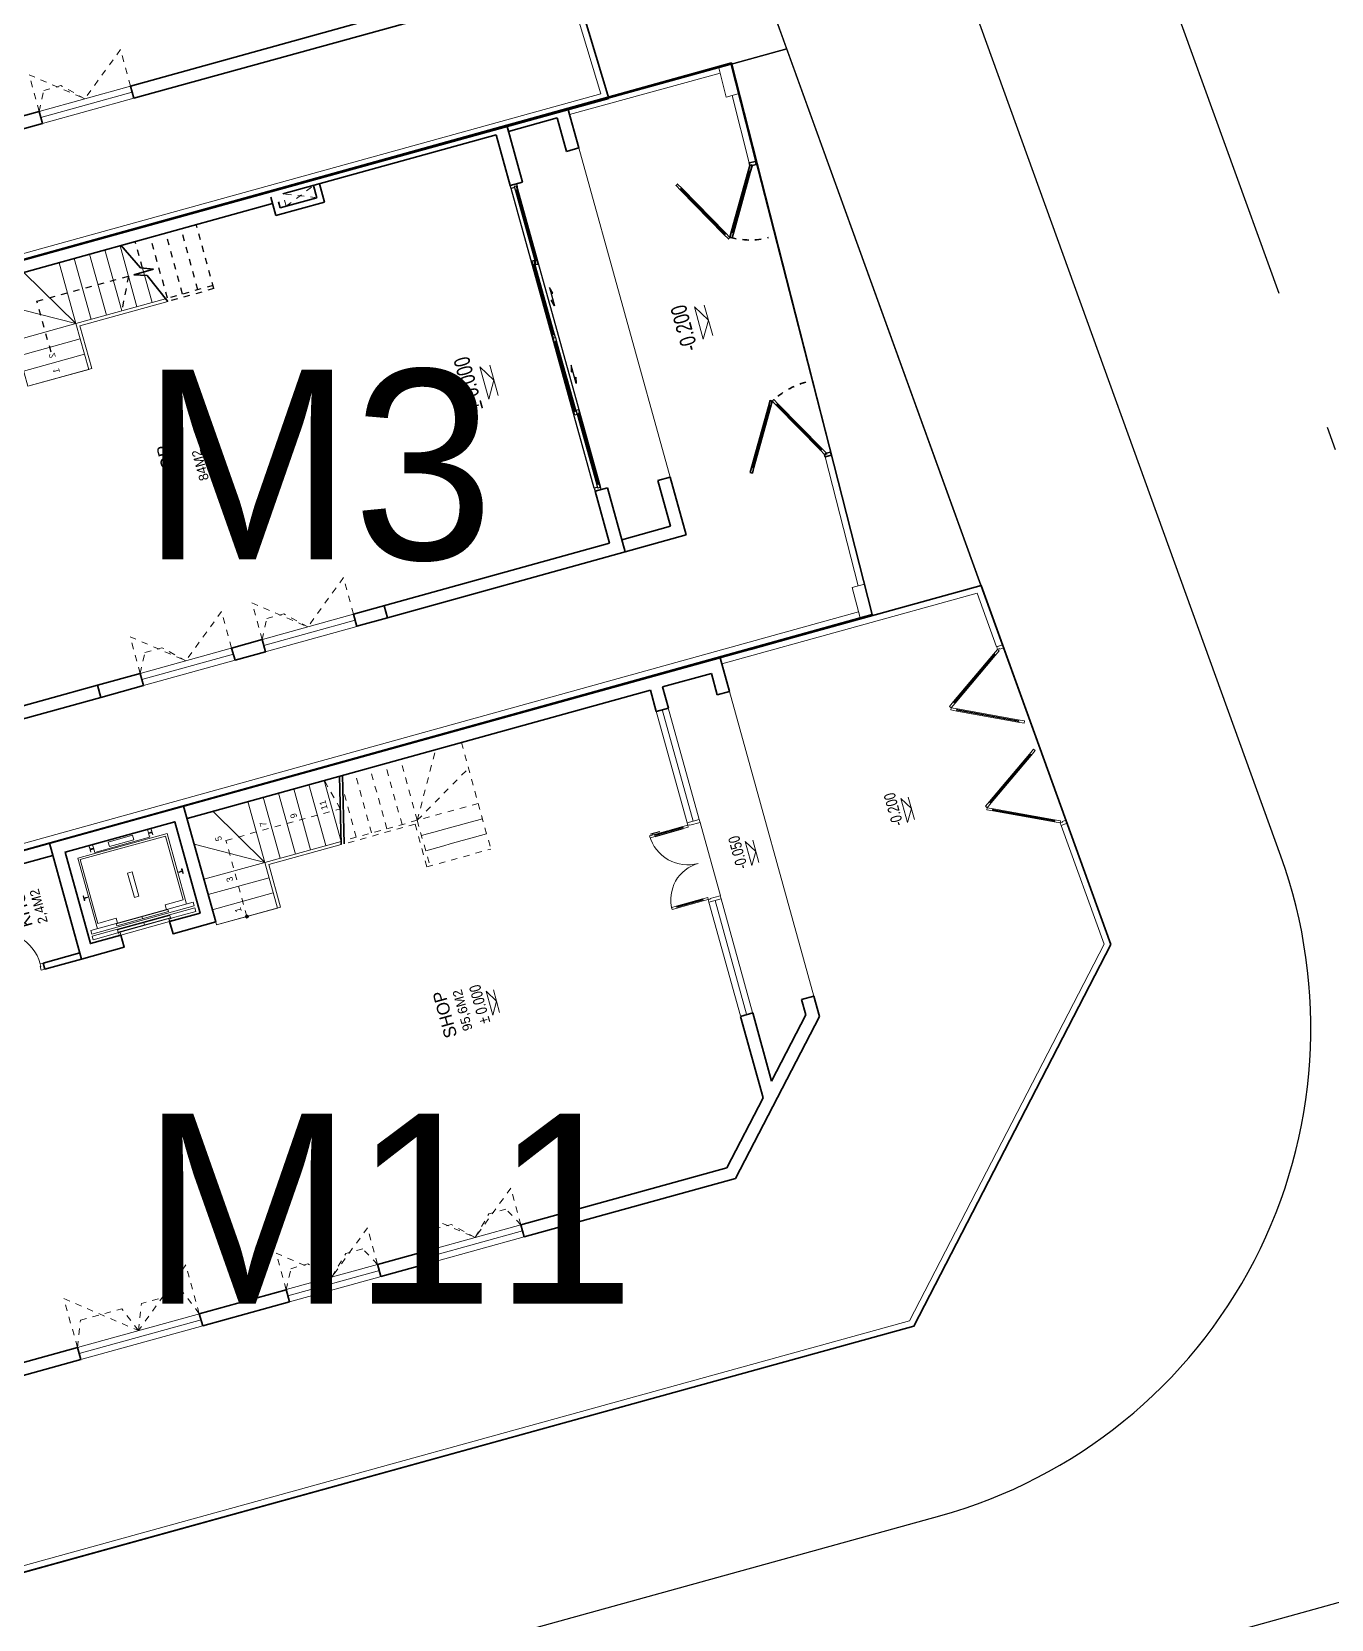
# Model space of a CAD drawing. Header units: metres. Extents: x 551291 to 569219, y 2064429 to 2066248.
# Drawn here: x 552762.54 to 552783.08, y 2065791.17 to 2065816.27 of the extents above; entities that cross this region are included whole.
import ezdxf

# ---------------------------------------------------------------- set-up
doc = ezdxf.new("R2010")
doc.units = ezdxf.units.M
for name, pattern in [('$AUDIT_BAD_LTYPE2', [0]), ('ACAD_ISO10W100', [18.5, 12, -3, 0.5, -3]), ('CENTER', [2, 1.25, -0.25, 0.25, -0.25]), ('DASHDOT2', [0.5, 0.25, -0.125, 0, -0.125]), ('HIDDEN', [0.375, 0.25, -0.125]), ('HIDDEN2', [0.1875, 0.125, -0.0625]), ('xref-thap C (mb tang 32-2)$0$HIDDEN', [0.375, 0.25, -0.125])]:
    doc.linetypes.add(name, pattern=pattern)
doc.layers.get('0').update_dxf_attribs({"linetype": 'CONTINUOUS'})
doc.layers.get('DEFPOINTS').update_dxf_attribs({"linetype": 'CONTINUOUS'})
for name, color, linetype in [('-AREA', 2, 'CONTINUOUS'), ('1-NETMANH', 8, 'CONTINUOUS'), ('APOLIC', 7, 'CONTINUOUS'), ('ChiaLo', 128, 'CENTER'), ('datOlienke', 42, 'CONTINUOUS'), ('ghi_chu', 7, 'CONTINUOUS'), ('LogDg', 7, 'CONTINUOUS'), ('LoLK', 6, 'CONTINUOUS'), ('TEXT25', 2, 'CONTINUOUS'), ('TimDg', 222, 'CONTINUOUS'), ('ViaHeS', 32, 'CONTINUOUS')]:
    doc.layers.add(name, color=color, linetype=linetype)
for name, color, linetype, lineweight in [('-CONCRETE', 1, 'CONTINUOUS', 35), ('-DOOR', 137, 'CONTINUOUS', 9), ('-FURNITURE', 46, 'CONTINUOUS', 9), ('-HATCH', 8, 'CONTINUOUS', 5), ('-HIDE', 3, 'HIDDEN', 13), ('-KH', 143, 'CONTINUOUS', 13), ('-LINE1', 7, 'CONTINUOUS', 18), ('-LINE2', 252, 'CONTINUOUS', 9), ('-TEXT', 7, 'CONTINUOUS', 15), ('-WALL', 4, 'CONTINUOUS', 35), ('EC-Thiet bi', 8, 'CONTINUOUS', 25)]:
    doc.layers.add(name, color=color, linetype=linetype, lineweight=lineweight)
doc.styles.add('1', font='arial.ttf')
doc.styles.add('avantH', font='', dxfattribs={"height": 10})
doc.styles.add('SVN_AVO_thuong', font='')
doc.styles.add('T1', font='', dxfattribs={"height": 200})
doc.styles.add('vnavanth', font='', dxfattribs={"width": 0.8})
doc.styles.get('avantH').set_extended_font_data('.VnAvantH')
doc.styles.get('SVN_AVO_thuong').set_extended_font_data('SVN-Avo')
doc.styles.get('T1').set_extended_font_data('VNgeometric Light')
doc.styles.get('vnavanth').set_extended_font_data('.VnAvantH')

# ---------------------------------------------------------------- blocks, each defined once
blk = doc.blocks.new('X-5M-DH-2-CORE$0$A$C75E80C28')
at = {"layer": '-LINE2', "linetype": 'Continuous', "ltscale": 2}
for p, q in [((-731, -149), (731, -149)), ((-731, -1305), (-731, -149)), ((-700, -179), (700, -179)), ((-700, -1225), (-700, -179)), ((-557, -112), (-560, -112)), ((-510, -22), (-510, -51)), ((-507, -22), (-510, -22)), ((-510, -109), (-510, -79)), ((-507, -22), (-507, -51)), ((-507, -109), (-507, -79)), ((-456, -57), (-501, -57)), ((-456, -60), (-501, -60)), ((-456, -70), (-501, -70)), ((-456, -73), (-501, -73)), ((-453, -63), (-453, -67)), ((-450, -63), (-450, -67)), ((450, -63), (450, -67)), ((453, -63), (453, -67)), ((456, -57), (501, -57)), ((456, -60), (501, -60)), ((456, -70), (501, -70)), ((456, -73), (501, -73)), ((457, -112), (460, -112)), ((507, -22), (510, -22)), ((507, -22), (507, -51)), ((507, -109), (507, -79)), ((510, -22), (510, -51)), ((510, -109), (510, -79)), ((700, -1225), (700, -179)), ((731, -1305), (731, -149)), ((-700, -1225), (-400, -1225)), ((-400, -1305), (-400, -1225)), ((700, -1225), (400, -1225)), ((400, -1305), (400, -1225)), ((840, -1305), (-840, -1305)), ((-840, -1365), (-840, -1305)), ((840, -1365), (-840, -1365)), ((840, -1395), (-840, -1395)), ((-840, -1395), (-840, -1455)), ((-840, -1455), (-435, -1455)), ((-435, -1450), (-435, -1460)), ((-435, -1450), (-400, -1450)), ((-435, -1460), (-425, -1460)), ((-435, -1490), (-435, -1500)), ((-435, -1490), (-425, -1490)), ((-435, -1500), (-400, -1500)), ((-433, -1452), (-433, -1458)), ((-433, -1452), (-402, -1452)), ((-433, -1458), (-425, -1458)), ((-433, -1492), (-433, -1498)), ((-433, -1492), (-425, -1492)), ((-433, -1498), (-402, -1498)), ((430, -1406), (-430, -1406)), ((-430, -1406), (-430, -1446)), ((430, -1446), (-430, -1446)), ((425, -1309), (-425, -1309)), ((-425, -1343), (-425, -1309)), ((425, -1343), (-425, -1343)), ((-425, -1458), (-425, -1460)), ((-425, -1490), (-425, -1492)), ((-402, -1452), (-402, -1498)), ((400, -1450), (-400, -1450)), ((-400, -1450), (-400, -1500)), ((0, -1309), (0, -1343)), ((0, -1406), (0, -1446)), ((400, -1450), (400, -1500)), ((435, -1450), (400, -1450)), ((435, -1500), (400, -1500)), ((402, -1452), (402, -1498)), ((433, -1452), (402, -1452)), ((433, -1498), (402, -1498)), ((425, -1343), (425, -1309)), ((433, -1458), (425, -1458)), ((425, -1458), (425, -1460)), ((435, -1460), (425, -1460)), ((425, -1490), (425, -1492)), ((435, -1490), (425, -1490)), ((433, -1492), (425, -1492)), ((430, -1406), (430, -1446)), ((433, -1452), (433, -1458)), ((433, -1492), (433, -1498)), ((435, -1450), (435, -1460)), ((840, -1455), (435, -1455)), ((435, -1490), (435, -1500)), ((840, -1365), (840, -1305)), ((840, -1395), (840, -1455))]:
    blk.add_line(p, q, dxfattribs=at)
for points in [[(-450, 0), (-450, -130), (450, -130), (450, 0)], [(-200, -29), (200, -29), (200, -101), (-200, -101)], [(-36, -584), (36, -584), (36, -984), (-36, -984)]]:
    blk.add_lwpolyline(points, close=True, dxfattribs=at)
for points in [[(-780, -789), (-751, -789, 0.414214), (-750, -788), (-750, -784), (-750, -780, 0.414214), (-751, -779), (-780, -779, -0.256978), (-784, -782), (-798, -782, -0.414214), (-801, -779), (-804, -749, 0.414214), (-807, -746), (-812, -746), (-812, -784), (-812, -821), (-807, -821, 0.414214), (-804, -818), (-801, -789, -0.414214), (-798, -786), (-784, -786, -0.256978), (-780, -789)], [(780, -789), (751, -789, -0.414214), (750, -788), (750, -784), (750, -780, -0.414214), (751, -779), (780, -779, 0.256978), (784, -782), (798, -782, 0.414214), (801, -779), (804, -749, -0.414214), (807, -746), (812, -746), (812, -784), (812, -821), (807, -821, -0.414214), (804, -818), (801, -789, 0.414214), (798, -786), (784, -786, 0.256978), (780, -789)]]:
    blk.add_lwpolyline(points, format="xyb", dxfattribs=at)
for centre, radius, start, end in [((-501, -51), 9.4, 180, 270), ((-501, -79), 9.4, 90, 180), ((-501, -51), 6.2, 180, 270), ((-501, -79), 6.2, 90, 180), ((-456, -63), 6.2, 0, 90), ((-456, -63), 3, 0, 90), ((-456, -67), 6.2, 270, 0), ((-456, -67), 3, 270, 0), ((456, -63), 6.2, 90, 180), ((456, -67), 6.2, 180, 270), ((456, -63), 3, 90, 180), ((456, -67), 3, 180, 270), ((501, -51), 6.2, 270, 0), ((501, -51), 9.4, 270, 0), ((501, -79), 9.4, 0, 90), ((501, -79), 6.2, 0, 90)]:
    blk.add_arc(centre, radius, start, end, dxfattribs=at)
blk = doc.blocks.new('A$C3F71457E')
at = {"layer": '-CONCRETE'}
blk.add_lwpolyline([(0, -100), (0, 400), (-1500, 400), (-1500, -1400), (0, -1400), (0, -900), (200, -900), (200, -1600), (-1700, -1600), (-1700, 600), (200, 600), (200, -100), (0, -100)], dxfattribs=at)
at = {"layer": '-LINE1'}
blk.add_line((0, -900), (0, -100), dxfattribs=at)
at = {"color": 2, "rotation": 90}
blk.add_blockref('X-5M-DH-2-CORE$0$A$C75E80C28', (-1500, -500), dxfattribs=at)
blk = doc.blocks.new('A$C18091ED7')
for p, q in [((0, -42), (0, 0)), ((146, -27), (179, -27)), ((146, -27), (146, -30)), ((146, -30), (166, -30)), ((153, -37), (146, -30)), ((152, 0), (152, -27)), ((152, 0), (179, 0)), ((153, -37), (166, -37)), ((153, -40), (153, -37)), ((153, -40), (178, -40)), ((153, -40), (178, -40)), ((153, -40), (153, -42)), ((185, -30), (166, -30)), ((178, -37), (166, -37)), ((185, -30), (178, -37)), ((178, -37), (178, -40)), ((178, -40), (178, -42)), ((179, 0), (179, -27)), ((179, -27), (185, -27)), ((185, -27), (185, -30)), ((-83, -267), (-83, -300)), ((-83, -278), (-83, -288)), ((-61, -290), (-83, -290)), ((-63, -265), (-81, -265)), ((-61, -267), (-61, -300)), ((61, -267), (61, -300)), ((61, -290), (83, -290)), ((63, -265), (81, -265)), ((83, -267), (83, -300)), ((83, -278), (83, -288)), ((165, -262), (165, -290)), ((168, -260), (228, -260)), ((168, -292), (207, -292)), ((231, -274), (231, -262))]:
    blk.add_line(p, q)
for points in [[(230, -219, -0.137407), (225, -235), (222, -241, -0.236081), (198, -255, -0.051961), (-198, -255, -0.236081), (-222, -241), (-225, -235, -0.137407), (-230, -219), (-230, -72, -0.198912), (-226, -63), (-209, -46, -0.198912), (-200, -42), (0, -42), (200, -42, -0.198912), (209, -46), (226, -63, -0.198912), (230, -72)], [(144, -619, -0.212405), (26, -734, -0.027685), (-1, -739, -0.022279), (-26, -734, -0.212405), (-144, -619, -0.142796), (-167, -428, -0.093005), (-128, -309, -0.256439), (-111, -300), (0, -300), (111, -300, -0.256439), (128, -309, -0.093005), (167, -428, -0.142796)]]:
    blk.add_lwpolyline(points, format="xyb", close=True)
at = {"linetype": 'xref-thap C (mb tang 32-2)$0$HIDDEN', "ltscale": 100}
blk.add_lwpolyline([(61, -669, -0.199031), (0, -699, -0.199031), (-61, -669, -0.218924), (-132, -478, -0.153791), (-112, -404, -0.236701), (0, -348, -0.236701), (112, -404, -0.153791), (132, -478, -0.218924)], format="xyb", close=True, dxfattribs=at)
blk.add_circle((166, -78), 13.9)
for centre, radius, start, end in [((-81, -267), 1.98, 90, 180), ((-63, -267), 1.98, 0, 90), ((63, -267), 1.98, 90, 180), ((81, -267), 1.98, 0, 90), ((168, -262), 2.47, 90, 180), ((168, -290), 2.47, 180, 270), ((207, -277), 15.5, 270, 306.4659), ((168, -225), 80.1, 306.4659, 320.3123), ((228, -274), 2.47, 320.3123, 0)]:
    blk.add_arc(centre, radius, start, end)
for points in [[(-156, -259), (-157, -267), (-164, -328), (-169, -385), (-184, -528), (-136, -679), (-50, -735), (-20, -741), (0, -744)], [(156, -259), (157, -267), (164, -328), (169, -385), (184, -528), (136, -679), (50, -735), (20, -741), (0, -744)]]:
    blk.add_open_spline(points, degree=3, knots=[130.613938, 130.613938, 130.613938, 130.613938, 152.852109, 311.129351, 417.703951, 561.383393, 697.692632, 710.812262, 710.812262, 710.812262, 710.812262])
blk = doc.blocks.new('*U1202')
at = {"linetype": '$AUDIT_BAD_LTYPE2'}
for p, q in [((70, 100), (70, 600)), ((90, 600), (90, 100))]:
    blk.add_line(p, q, dxfattribs=at)
for points in [[(50, 600), (90, 600), (90, 700), (50, 700), (50, 600)], [(50, 603), (50, 100)], [(50, 100), (90, 100), (90, 0), (50, 0), (50, 100)]]:
    blk.add_lwpolyline(points)
for points in [[(118, 495), (118, 664), (90, 664), (90, 636), (113, 636), (113, 495)], [(0, 0), (50, 0), (50, -40), (60, -40), (60, -100), (0, -100)], [(800, 0), (750, 0), (750, -40), (740, -40), (740, -100), (800, -100)]]:
    blk.add_lwpolyline(points, close=True)
at = {"linetype": '$AUDIT_BAD_LTYPE2', "ltscale": 0.3}
blk.add_arc((50, 0), 700, 0, 90, dxfattribs=at)
blk = doc.blocks.new('*U1100')
for points in [[(22, 564), (22, 734), (50, 734), (50, 706), (27, 706), (27, 564)], [(0, 0), (50, 0), (50, -40), (60, -40), (60, -123), (0, -123)], [(1599, 0), (1549, 0), (1549, -40), (1539, -40), (1539, -123), (1599, -123)]]:
    blk.add_lwpolyline(points, close=True)
for points in [[(50, 670), (90, 670), (90, 770), (50, 770), (50, 670)], [(50, 673), (50, 100)], [(1549, 629), (1509, 629), (1509, 729), (1549, 729), (1549, 629)], [(1549, 632), (1549, 100)], [(50, 100), (90, 100), (90, 0), (50, 0), (50, 100)], [(1549, 100), (1509, 100), (1509, 0), (1549, 0), (1549, 100)]]:
    blk.add_lwpolyline(points)
at = {"ltscale": 0.3}
for points in [[(820, 0, 0.414214), (50, 770, 0.414214)], [(820, 0, -0.414214), (1549, 729, -0.414214)]]:
    blk.add_lwpolyline(points, format="xyb", dxfattribs=at)
at = {"layer": 'APOLIC', "linetype": '$AUDIT_BAD_LTYPE2'}
for p, q in [((70, 100), (70, 670)), ((90, 670), (90, 100)), ((1509, 629), (1509, 100)), ((1529, 100), (1529, 629))]:
    blk.add_line(p, q, dxfattribs=at)
blk = doc.blocks.new('C2')
at = {"layer": '-LINE1', "lineweight": 18}
blk.add_line((191910, -38809), (191841, -38737), dxfattribs=at)
at = {"ltscale": 100}
for p, q in [((191847, -38612), (191705, -38029)), ((191739, -38021), (191881, -38604)), ((191812, -37952), (192387, -38121)), ((192397, -38087), (191821, -37918))]:
    blk.add_line(p, q, dxfattribs=at)
for points in [[(191716, -37924), (191812, -37952), (191815, -37940), (191805, -37937), (191808, -37927), (191818, -37930), (191821, -37918), (191725, -37890)], [(191716, -37924), (191739, -38021), (191727, -38024), (191725, -38014), (191715, -38016), (191717, -38026), (191705, -38029), (191682, -37932)], [(192394, -38099), (192403, -38102), (192400, -38111), (192391, -38109), (192387, -38121), (192483, -38149), (192493, -38115), (192397, -38087)], [(191859, -38609), (191861, -38619), (191871, -38616), (191869, -38607), (191881, -38604), (191904, -38701), (191870, -38709), (191847, -38612)], [(191902, -38728), (191895, -38735), (191870, -38709), (191841, -38737), (191910, -38809), (191947, -38775)]]:
    blk.add_lwpolyline(points, close=True, dxfattribs=at)
at = {"color": 8, "ltscale": 100}
for points in [[(191715, -38016), (191725, -38014), (191871, -38616), (191861, -38619)], [(191808, -37927), (191805, -37937), (192400, -38111), (192403, -38102)]]:
    blk.add_lwpolyline(points, close=True, dxfattribs=at)
blk = doc.blocks.new('*U1117')
at = {"linetype": '$AUDIT_BAD_LTYPE2'}
for p, q in [((70, 100), (70, 1000)), ((90, 1000), (90, 100))]:
    blk.add_line(p, q, dxfattribs=at)
for points in [[(50, 1000), (90, 1000), (90, 1100), (50, 1100), (50, 1000)], [(50, 1003), (50, 100)], [(50, 100), (90, 100), (90, 0), (50, 0), (50, 100)]]:
    blk.add_lwpolyline(points)
for points in [[(118, 895), (118, 1064), (90, 1064), (90, 1036), (113, 1036), (113, 895)], [(0, 0), (50, 0), (50, -40), (60, -40), (60, -200), (0, -200)], [(1200, 0), (1150, 0), (1150, -40), (1140, -40), (1140, -200), (1200, -200)]]:
    blk.add_lwpolyline(points, close=True)
at = {"linetype": '$AUDIT_BAD_LTYPE2', "ltscale": 0.3}
blk.add_arc((50, 0), 1100, 0, 90, dxfattribs=at)
blk = doc.blocks.new('*U1106')
at = {"ltscale": 10}
for p, q in [((0, 1600), (0, 0)), ((200, 1555), (200, 45)), ((400, 1555), (400, 0)), ((400, 0), (0, 0))]:
    blk.add_line(p, q, dxfattribs=at)
for points in [[(400, 1600), (400, 1555), (50, 1555), (50, 1540), (0, 1540), (0, 1600)], [(400, 0), (400, 45), (50, 45), (50, 60), (0, 60), (0, 0)]]:
    blk.add_lwpolyline(points, close=True, dxfattribs=at)
blk = doc.blocks.new('Sink_Cicle')
blk.add_lwpolyline([(17, -50), (-17, -50), (-18, -252), (17, -252)], close=True)
blk.add_circle((0, -300), 17.5)
at = {"layer": 'DEFPOINTS'}
blk.add_line((0, -100), (0, 0), dxfattribs=at)
blk.add_wipeout([(17, -50), (-17, -50), (-18, -252), (17, -252)])
at = {"layer": '-FURNITURE', "linetype": 'Continuous'}
blk.add_ellipse((0, -300), major_axis=(-325, 0), ratio=0.584615, dxfattribs=at)
blk.add_line((-18, -237), (17, -237))
blk = doc.blocks.new('MAU M10SH')
at = {"layer": '-HATCH'}
h = blk.add_hatch(color=252, dxfattribs=at)
h.dxf.hatch_style = 1
edge = h.paths.add_edge_path()
edge.add_arc((4850, 7600), 24.6, 0, 360)
at = {"layer": '-CONCRETE'}
for centre, radius in [((6471, 12078, 0), 13), ((6509, 12078, 0), 13), ((6551, 12078, 0), 13), ((6520, 11987, 0), 55), ((6520, 11867, 0), 55), ((6471, 3428, 0), 13), ((6520, 3337, 0), 55), ((6520, 3217, 0), 55), ((6509, 3428, 0), 13), ((6551, 3428, 0), 13)]:
    blk.add_circle(centre, radius, dxfattribs=at)
at = {"layer": '-DOOR'}
for p, q in [((-200, 10930), (-200, 8930)), ((-100, 10930), (-100, 8930)), ((0, 10930), (-1, 8930)), ((-200, 7775), (-200, 6275)), ((-100, 7775), (-100, 6275)), ((0, 7775), (0, 6275)), ((-200, 5425), (-200, 3925)), ((-100, 5425), (-100, 3925)), ((0, 5425), (0, 3925)), ((3967, 0), (5800, 0)), ((800, 0), (2667, 0)), ((2667, -50), (800, -50)), ((3967, -50), (5800, -50))]:
    blk.add_line(p, q, dxfattribs=at)
blk.add_lwpolyline([(2740, 0), (800, 0), (800, -100), (5800, -100), (5800, 0), (3893, 0)], dxfattribs=at)
at = {"layer": '-FURNITURE'}
blk.add_lwpolyline([(6000, 10300), (6600, 10300), (6600, 11250), (6000, 11250)], close=True, dxfattribs=at)
at = {"layer": '-HATCH'}
blk.add_line((5800, -100), (800, -100), dxfattribs=at)
blk.add_lwpolyline([(1850, 12350), (3050, 12350), (3050, 12150), (1850, 12150)], close=True, dxfattribs=at)
at = {"layer": '-KH'}
for p, q in [((2209, 13189), (2577, 13189)), ((3322, 3827), (2825, 3827)), ((3322, 3827), (2825, 3827)), ((2808, -2039), (3176, -2039))]:
    blk.add_line(p, q, dxfattribs=at)
for points in [[(2589, 13306), (2198, 13306), (2393, 13189)], [(2810, 3986), (3337, 3986), (3073, 3827)], [(2810, 3986), (3337, 3986), (3073, 3827)], [(3187, -1921), (2797, -1921), (2992, -2039)]]:
    blk.add_lwpolyline(points, close=True, dxfattribs=at)
at = {"layer": '-KH', "linetype": 'HIDDEN2', "ltscale": 5}
blk.add_lwpolyline([(6100, 5241), (6100, 7600), (4875, 7600)], dxfattribs=at)
at = {"layer": '-KH'}
blk.add_lwpolyline([(5600, 5350), (6100, 5241)], dxfattribs=at)
blk.add_circle((4850, 7600), 24.6, dxfattribs=at)
for points in [[(2393, 13189), (2393, 13306), (2589, 13306), (2393, 13189)], [(3073, 3827), (3073, 3986), (2810, 3986), (3073, 3827)], [(3073, 3827), (3073, 3986), (2810, 3986), (3073, 3827)], [(2992, -2039), (2992, -1921), (3187, -1921), (2992, -2039)]]:
    blk.add_solid(points, dxfattribs=at)
at = {"layer": '-LINE1'}
for p, q in [((4850, 7100), (4850, 8100)), ((4850, 8100), (4900, 8100)), ((5100, 8100), (5100, 7100)), ((5350, 8100), (5350, 7100)), ((5600, 8100), (5600, 5147)), ((5600, 7100), (6177, 8100)), ((5600, 7100), (6600, 7677)), ((5600, 7100), (4850, 7100)), ((5550, 7050), (4850, 7050)), ((5100, 7100), (6600, 7100)), ((5550, 5126), (5550, 7050)), ((5600, 5136), (5600, 7100)), ((5600, 6850), (6600, 6850)), ((5600, 6600), (6600, 6600)), ((5600, 6350), (6600, 6350)), ((5600, 6100), (6600, 6100)), ((5600, 5850), (6600, 5850)), ((5600, 5600), (6600, 5600)), ((5600, 5350), (6600, 5350)), ((2101, -3210), (2098, -3110)), ((4500, -3154), (4498, -3054))]:
    blk.add_line(p, q, dxfattribs=at)
for points in [[(6700, 12350), (6700, 14250), (-2100, 14250), (-2100, -3208), (2098, -3110)], [(4498, -3054), (6700, -3002), (6700, -1100)]]:
    blk.add_lwpolyline(points, dxfattribs=at)
blk.add_lwpolyline([(1550, 12350), (3350, 12350), (3350, 12650), (1550, 12650)], close=True, dxfattribs=at)
blk.add_arc((4850, 7075), 25, 90, 270, dxfattribs=at)
at = {"layer": '-LINE2'}
for p, q in [((5000, 10400), (5000, 11200)), ((700, -1100), (5900, -1100))]:
    blk.add_line(p, q, dxfattribs=at)
at = {"layer": '-LINE2', "linetype": 'HIDDEN2', "ltscale": 10}
for p, q in [((0, 10930), (800, 10930)), ((800, 10930), (0, 9930)), ((0, 10930), (400, 10770)), ((400, 10770), (400, 10090)), ((0, 9930), (400, 10090)), ((800, 8930), (0, 9930)), ((0, 9930), (400, 9770)), ((400, 9090), (400, 9770)), ((0, 8930), (400, 9090)), ((0, 8930), (800, 8930)), ((-1, 7775), (599, 7775)), ((-1, 7775), (299, 7615)), ((599, 7775), (0, 7025)), ((299, 7615), (300, 7336)), ((0, 7025), (300, 7336)), ((0, 7026), (300, 6715)), ((599, 6275), (0, 7025)), ((299, 6436), (300, 6715)), ((-1, 6276), (299, 6436)), ((-1, 6275), (599, 6275)), ((-1, 5425), (599, 5425)), ((-1, 5425), (299, 5265)), ((599, 5425), (0, 4675)), ((299, 5265), (300, 4986)), ((0, 4675), (300, 4986)), ((599, 3925), (0, 4675)), ((-1, 3925), (599, 3925))]:
    blk.add_line(p, q, dxfattribs=at)
at = {"layer": '-WALL'}
for p, q in [((-200, 12350), (1850, 12350)), ((-200, 10930), (-200, 12350)), ((1850, 12150), (1850, 12350)), ((1850, 12350), (1850, 12150)), ((1850, 12150), (1850, 12350)), ((3050, 12350), (5411, 12350)), ((3050, 12150), (3050, 12350)), ((3050, 12150), (3050, 12350)), ((5411, 12150), (5411, 12350)), ((6211, 12350), (6800, 12350)), ((6211, 12150), (6211, 12350)), ((6800, 12350), (6800, -1096)), ((0, 12150), (1850, 12150)), ((0, 10930), (0, 12150)), ((3050, 12150), (4900, 12150)), ((4900, 11200), (4900, 12150)), ((5000, 12150), (5411, 12150)), ((5000, 11200), (5000, 12150)), ((6211, 12150), (6600, 12150)), ((6380, 11250), (6380, 12150)), ((6450, 11320), (6450, 12150)), ((6600, 12150), (6600, 10300)), ((6450, 11320), (6600, 11320)), ((5000, 11200), (4900, 11200)), ((6380, 11250), (6600, 11250)), ((-200, 10930), (0, 10930)), ((4900, 10300), (4900, 10400)), ((5000, 10400), (4900, 10400)), ((5000, 10300), (5000, 10400)), ((-200, 7775), (-200, 8930)), ((-200, 8930), (0, 8930)), ((0, 7775), (0, 8930)), ((6600, 8100), (6600, 0)), ((-200, 7775), (0, 7775)), ((-200, 5425), (-200, 6275)), ((0, 6275), (-200, 6275)), ((0, 5425), (0, 6275)), ((0, 5425), (-200, 5425)), ((-200, -1096), (-200, 3925)), ((0, 3925), (-200, 3925)), ((0, 0), (0, 3925)), ((6380, 3050), (6380, 3600)), ((6380, 3600), (6600, 3600)), ((6450, 3150), (6450, 3500)), ((6380, 3050), (6600, 3050)), ((6450, 3150), (6600, 3150)), ((800, 0), (0, 0)), ((800, 0), (800, -100)), ((6600, 0), (5800, 0)), ((5800, 0), (5800, -100)), ((800, -100), (0, -100)), ((0, -896), (0, -100)), ((6600, -100), (5800, -100)), ((6600, -100), (6600, -896)), ((700, -900), (0, -900)), ((700, -900), (700, -1100)), ((6600, -900), (5900, -900)), ((5900, -900), (5900, -1100)), ((700, -1100), (-200, -1100)), ((6800, -1100), (5900, -1100))]:
    blk.add_line(p, q, dxfattribs=at)
blk.add_lwpolyline([(6800, -3100), (6800, 14350), (-2200, 14350), (-2200, -3310)], close=True, dxfattribs=at)
for points in [[(5550, 5126), (6600, 5346)], [(6450, 3500), (6600, 3500)]]:
    blk.add_lwpolyline(points, dxfattribs=at)
at = {"layer": '-DOOR'}
for name, p, rotation in [('*U1117', (3050, 12150), 180), ('C2', (-113741, 154640), 317.706486857325)]:
    blk.add_blockref(name, p, dxfattribs=dict(at, rotation=rotation))
at = {"layer": '-DOOR', "xscale": 0.5000000000000001, "yscale": 0.5000000000000001, "zscale": 0.5000000000000001, "rotation": 270}
blk.add_blockref('*U1106', (5411, 12350), dxfattribs=at)
at = {"layer": '-DOOR', "xscale": -1}
for name, p, rotation in [('*U1202', (5000, 10400), 269.9999999899506), ('C2', (112853, 159927), 44.96683109927837)]:
    blk.add_blockref(name, p, dxfattribs=dict(at, rotation=rotation))
at = {"layer": '-DOOR', "xscale": -0.8130081300813009, "yscale": 0.8130081300813009, "zscale": 0.8130081300813009}
blk.add_blockref('*U1100', (3967, 0), dxfattribs=at)
at = {"layer": '-FURNITURE', "rotation": 270}
blk.add_blockref('A$C18091ED7', (6374, 11724), dxfattribs=at)
at = {"layer": '-WALL', "rotation": 180}
blk.add_blockref('A$C3F71457E', (5100, 8700), dxfattribs=at)
at = {"layer": '-TEXT', "color": 2, "style": 'vnavanth'}
blk.add_text('S¢N SAU', height=200, dxfattribs=at).set_placement((1945, 13617))
at = {"layer": '-TEXT', "style": '1', "width": 0.75}
for s, height, p in [('-0.200', 180, (2184, 13377)), ('%%P 0.000', 250, (2588, 4109)), ('-0.200', 180, (2783, -1851))]:
    blk.add_text(s, height=height, dxfattribs=at).set_placement(p)
at = {"layer": 'DEFPOINTS', "style": 'T1', "width": 0.7}
for s, p in [('1', (4939, 7652)), ('3', (5439, 7652)), ('5', (6142, 7636)), ('7', (6142, 6886)), ('9', (6142, 6386)), ('11', (6142, 5886)), ('13', (6142, 5386))]:
    blk.add_text(s, height=120, rotation=360, dxfattribs=at).set_placement(p)
at = {"layer": 'TEXT25'}
for s, height, style, p in [('WC1', 200, 'SVN_AVO_thuong', (5378, 11206)), ('3M2', 150, 'T1', (5449, 10933)), ('SHOP', 200, 'SVN_AVO_thuong', (2693, 4852)), ('69,3M2', 150, 'T1', (2689, 4546))]:
    blk.add_text(s, height=height, rotation=360, dxfattribs=dict(at, style=style)).set_placement(p)
at = {"layer": '-FURNITURE', "xscale": -1, "rotation": 269.9963422654919}
blk.add_blockref('Sink_Cicle', (6600, 10775), dxfattribs=at)
blk = doc.blocks.new('A$Cf949713d')
at = {"layer": '-LINE1'}
for p, q in [((1754, 3250), (4, 3250)), ((1004, 2250), (427, 3250)), ((1004, 3250), (1004, 2250)), ((1254, 2250), (1254, 3250)), ((1254, 3250), (1254, 2250)), ((1504, 2250), (1504, 3250)), ((1504, 3250), (1504, 2250)), ((1754, 2250), (1754, 3250)), ((1754, 3250), (1754, 2200)), ((1004, 2250), (4, 2827)), ((1004, 780), (1004, 2250)), ((1004, 2250), (1754, 2250)), ((1054, 2200), (1054, 759)), ((1054, 2200), (1754, 2200))]:
    blk.add_line(p, q, dxfattribs=at)
at = {"layer": '-LINE1', "lineweight": 18}
for p, q in [((4, 3250), (4, 1250)), ((1004, 2250), (4, 2250)), ((1004, 2000), (4, 2000)), ((1004, 1750), (4, 1750)), ((1004, 1500), (4, 1500)), ((1004, 1250), (4, 1250)), ((1004, 1000), (439, 1000))]:
    blk.add_line(p, q, dxfattribs=at)
at = {"layer": '-WALL'}
for p, q in [((426, 1032), (0, 1235)), ((503, 839), (426, 1032)), ((505, 1160), (503, 839)), ((570, 962), (505, 1160)), ((1054, 759), (570, 962))]:
    blk.add_line(p, q, dxfattribs=at)
at = {"layer": '1-NETMANH', "linetype": 'DASHDOT2'}
for p, q in [((4, 1233), (4, 0)), ((439, 1000), (4, 1000)), ((1004, 0), (1004, 780)), ((1054, 0), (1054, 759)), ((1004, 750), (4, 750)), ((1004, 500), (4, 500)), ((1004, 250), (4, 250)), ((1054, 0), (4, 0))]:
    blk.add_line(p, q, dxfattribs=at)
blk.add_lwpolyline([(1331, 2750), (496, 2750), (502, 1250), (502, 1250), (1004, 1500), (1004, 1500)], dxfattribs=at)
at = {"layer": '-TEXT', "color": 2, "style": 'vnavanth'}
for s, p in [('2', (1351, 2698)), ('1', (1600, 2698))]:
    blk.add_text(s, height=100, dxfattribs=at).set_placement(p)
blk = doc.blocks.new('*U1197')
at = {"color": 8, "ltscale": 100}
for p, q in [((50, 100), (4969, 100)), ((50, 0), (4969, 0))]:
    blk.add_line(p, q, dxfattribs=at)
at = {"ltscale": 100}
for p, q in [((105, 45), (1245, 45)), ((1245, 10), (105, 10)), ((1315, 90), (2440, 90)), ((2440, 55), (1315, 55)), ((3704, 90), (2580, 90)), ((2580, 55), (3704, 55)), ((4914, 45), (3774, 45)), ((3774, 10), (4914, 10))]:
    blk.add_line(p, q, dxfattribs=at)
for points in [[(50, 100), (0, 100), (0, 0), (50, 0), (50, 10), (35, 10), (35, 45), (50, 45)], [(5019, 0), (4969, 0), (4969, 10), (4984, 10), (4984, 45), (4969, 45), (4969, 100), (5019, 100)]]:
    blk.add_lwpolyline(points, close=True)
for points in [[(105, 32), (95, 32), (95, 22), (105, 22), (105, 10), (35, 10), (35, 45), (105, 45)], [(1245, 90), (1315, 90), (1315, 77), (1305, 77), (1305, 67), (1315, 67), (1315, 55), (1245, 55)], [(1315, 10), (1245, 10), (1245, 22), (1255, 22), (1255, 32), (1245, 32), (1245, 45), (1315, 45)], [(2440, 67), (2450, 67), (2450, 77), (2440, 77), (2440, 90), (2510, 90), (2510, 55), (2440, 55)], [(2580, 67), (2570, 67), (2570, 77), (2580, 77), (2580, 90), (2510, 90), (2510, 55), (2580, 55)], [(3774, 90), (3704, 90), (3704, 77), (3714, 77), (3714, 67), (3704, 67), (3704, 55), (3774, 55)], [(3704, 10), (3774, 10), (3774, 22), (3764, 22), (3764, 32), (3774, 32), (3774, 45), (3704, 45)], [(4914, 32), (4924, 32), (4924, 22), (4914, 22), (4914, 10), (4984, 10), (4984, 45), (4914, 45)]]:
    blk.add_lwpolyline(points, close=True, dxfattribs=at)
at = {"color": 8, "ltscale": 100}
for points in [[(1255, 32), (1255, 22), (95, 22), (95, 32)], [(1305, 67), (1305, 77), (2450, 77), (2450, 67)], [(3714, 67), (3714, 77), (2570, 77), (2570, 67)], [(3764, 32), (3764, 22), (4924, 22), (4924, 32)]]:
    blk.add_lwpolyline(points, close=True, dxfattribs=at)
for points in [[(1822, -65), (1822, -90), (1722, -65), (2022, -65), (1922, -40), (1922, -65)], [(3197, -65), (3197, -90), (3297, -65), (2997, -65), (3097, -40), (3097, -65)]]:
    blk.add_lwpolyline(points)
blk = doc.blocks.new('MAU M3SH')
at = {"layer": '-DOOR'}
for p, q in [((-850, 8700), (-851, 7200)), ((-851, 6700), (-851, 5200))]:
    blk.add_line(p, q, dxfattribs=at)
for points in [[(-951, 9400), (-951, 9400), (-751, 9400), (-751, 9200)], [(-751, 8700), (-751, 5200), (-951, 5200), (-951, 8700)]]:
    blk.add_lwpolyline(points, dxfattribs=at)
at = {"layer": '-HIDE', "ltscale": 10}
for p, q in [((5749, 4500), (5950, 3999)), ((5750, 3999), (5950, 4500))]:
    blk.add_line(p, q, dxfattribs=at)
at = {"layer": '-KH'}
for p, q in [((1970, 2073), (2467, 2073)), ((1978, -1450), (2475, -1450))]:
    blk.add_line(p, q, dxfattribs=at)
for points in [[(2482, 2232), (1955, 2232), (2219, 2073)], [(2490, -1291), (1963, -1291), (2227, -1450)]]:
    blk.add_lwpolyline(points, close=True, dxfattribs=at)
for points in [[(2219, 2073), (2219, 2232), (1982, 2232), (2219, 2073)], [(2227, -1450), (2227, -1291), (2490, -1291), (2227, -1450)]]:
    blk.add_solid(points, dxfattribs=at)
at = {"layer": '-LINE1'}
for p, q in [((-2951, -2700), (-2950, 16800)), ((-2850, 16800), (-2851, -2502)), ((5850, 4500), (5749, 4500)), ((6050, 800), (5950, 800)), ((6050, -2873), (6050, 800)), ((0, -200), (5400, -200)), ((5949, -200), (5945, -2670)), ((-2947, -2500), (-2451, -2509)), ((-2451, -2509), (-2455, -2709)), ((-351, -2750), (-2951, -2700)), ((-2951, -2700), (-351, -2750)), ((-2950, -2700), (6050, -2873)), ((-2453, -2608), (-349, -2650)), ((-349, -2650), (-351, -2750)), ((4451, -2736), (4449, -2836)), ((5550, -2761), (4451, -2736)), ((5550, -2661), (6050, -2673)), ((5550, -2873), (5550, -2661)), ((4449, -2836), (6050, -2873)), ((4449, -2836), (6050, -2873))]:
    blk.add_line(p, q, dxfattribs=at)
blk.add_lwpolyline([(-2851, -2500), (-2851, -2500)], dxfattribs=at)
at = {"layer": '-LINE2', "linetype": 'HIDDEN2', "ltscale": 10}
for p, q in [((-751, 8700), (-151, 8700)), ((-151, 8700), (-751, 7950)), ((-751, 8700), (-451, 8540)), ((-451, 8540), (-451, 8261)), ((-751, 7950), (-451, 8261)), ((-151, 7200), (-751, 7950)), ((-751, 7200), (-151, 7200)), ((-751, 6700), (-151, 6700)), ((-151, 6700), (-751, 5950)), ((-751, 6700), (-451, 6540)), ((-451, 6540), (-451, 6261)), ((-751, 5950), (-451, 6261)), ((-151, 5200), (-751, 5950)), ((-751, 5200), (-151, 5200))]:
    blk.add_line(p, q, dxfattribs=at)
at = {"layer": '-WALL'}
for p, q in [((-950, 9400), (-950, 11300)), ((-751, 11300), (-751, 9400)), ((-750, 9400), (-951, 9400)), ((-951, 8700), (-951, 9400)), ((-751, 8700), (-751, 9400)), ((5849, 9200), (5850, 4700)), ((6050, 800), (6050, 9200)), ((-951, 8700), (-751, 8700)), ((-951, 5200), (-751, 5200)), ((-950, 4700), (-950, 5200)), ((-751, 5200), (-750, 1000)), ((-750, 4700), (-951, 4700)), ((-950, 800), (-950, 4700)), ((5650, 4699), (5649, 3900)), ((5650, 4699), (5950, 4699)), ((5750, 4599), (5749, 4000)), ((5750, 4599), (5850, 4599)), ((5950, 4500), (5950, 1000)), ((5649, 3900), (5949, 3900)), ((5749, 4000), (5949, 4000)), ((100, 800), (-950, 800)), ((-950, 800), (-950, -200)), ((-950, 800), (-750, 800)), ((-750, 1000), (100, 1000)), ((-750, 800), (-750, 0)), ((100, 800), (100, 1000)), ((5119, 800), (5119, 1000)), ((5950, 1000), (5119, 1000)), ((5119, 1000), (5119, 800)), ((5119, 800), (6050, 800)), ((5949, 0), (5949, 800)), ((5949, 800), (6050, 800)), ((6050, 800), (6050, -200)), ((-750, 0), (0, 0)), ((0, 0), (0, -200)), ((5400, 0), (5949, 0)), ((5400, 0), (5400, -200)), ((-950, -200), (0, -200)), ((5400, -200), (6050, -200))]:
    blk.add_line(p, q, dxfattribs=at)
at = {"layer": '-WALL', "color": 250}
for p, q in [((-751, 7200), (-951, 7200)), ((-751, 6700), (-951, 6700))]:
    blk.add_line(p, q, dxfattribs=at)
at = {"layer": '-WALL', "color": 2}
blk.add_line((6050, -2873), (6050, -2619), dxfattribs=at)
at = {"layer": '-WALL'}
for points in [[(-2950, 16800), (6050, 16800), (6050, -2887), (-2950, -2700)], [(-951, 7200), (-751, 7200), (-751, 6700), (-951, 6700)]]:
    blk.add_lwpolyline(points, close=True, dxfattribs=at)
at = {"ltscale": 100}
for p, q in [((-184, -1492), (656, -1997)), ((638, -2027), (-202, -1522)), ((4327, -1573), (3470, -2048)), ((3487, -2078), (4344, -1604)), ((636, -2127), (-221, -2602)), ((-204, -2633), (653, -2158)), ((4307, -2713), (3467, -2208)), ((3485, -2178), (4325, -2683))]:
    blk.add_line(p, q, dxfattribs=at)
for points in [[(-190, -1503), (-199, -1498), (-204, -1506), (-196, -1512), (-202, -1522), (-288, -1471), (-270, -1441), (-184, -1492)], [(4333, -1584), (4342, -1579), (4347, -1588), (4338, -1593), (4344, -1604), (4432, -1555), (4415, -1524), (4327, -1573)], [(724, -2079), (638, -2027), (644, -2017), (653, -2022), (658, -2013), (649, -2008), (656, -1997), (742, -2049)], [(724, -2079), (636, -2127), (642, -2138), (651, -2133), (656, -2142), (647, -2147), (653, -2158), (741, -2110)], [(3399, -2127), (3485, -2178), (3479, -2189), (3470, -2184), (3465, -2192), (3473, -2198), (3467, -2208), (3381, -2157)], [(3399, -2127), (3487, -2078), (3481, -2067), (3472, -2072), (3467, -2063), (3476, -2059), (3470, -2048), (3382, -2096)], [(-299, -2686), (-309, -2686), (-309, -2651), (-349, -2650), (-350, -2750), (-300, -2751)], [(-210, -2622), (-219, -2627), (-224, -2618), (-215, -2613), (-221, -2602), (-309, -2651), (-292, -2681), (-204, -2633)], [(4313, -2703), (4322, -2708), (4327, -2699), (4318, -2694), (4325, -2683), (4411, -2735), (4393, -2765), (4307, -2713)], [(4400, -2770), (4410, -2770), (4411, -2735), (4451, -2736), (4449, -2836), (4399, -2835)]]:
    blk.add_lwpolyline(points, close=True, dxfattribs=at)
at = {"color": 8, "ltscale": 100}
for points in [[(658, -2013), (653, -2022), (-204, -1506), (-199, -1498)], [(3467, -2063), (3472, -2072), (4347, -1588), (4342, -1579)], [(656, -2142), (651, -2133), (-224, -2618), (-219, -2627)], [(3465, -2192), (3470, -2184), (4327, -2699), (4322, -2708)]]:
    blk.add_lwpolyline(points, close=True, dxfattribs=at)
at = {"color": 8, "linetype": 'HIDDEN', "ltscale": 10}
for centre, start, end in [((-309, -2651), 358.9768, 28.9768), ((4411, -2735), 148.9768, 178.9768)]:
    blk.add_arc(centre, 1180, start, end, dxfattribs=at)
blk.add_arc((199, -2370), 580, 208.9768, 212.4364)
at = {"layer": '-WALL', "color": 1, "xscale": -1}
blk.add_blockref('A$Cf949713d', (5853, 5950), dxfattribs=at)
at = {"layer": 'EC-Thiet bi'}
blk.add_blockref('*U1197', (100, 900), dxfattribs=at)
at = {"layer": '-TEXT', "style": '1', "width": 0.75}
for s, p in [('%%P 0.000', (1835, 2355)), ('-0.200', (1837, -1168))]:
    blk.add_text(s, height=250, dxfattribs=at).set_placement(p)
at = {"layer": 'TEXT25'}
for s, height, style, p in [('SHOP', 200, 'SVN_AVO_thuong', (1873, 7302)), ('84M2', 150, 'T1', (1916, 6831))]:
    blk.add_text(s, height=height, rotation=360, dxfattribs=dict(at, style=style)).set_placement(p)
blk = doc.blocks.new('CONG2')
at = {"layer": '-LINE1', "lineweight": 18}
blk.add_line((257137, -126793), (257137, -126693), dxfattribs=at)
at = {"ltscale": 100}
for p, q in [((255907, -126606), (256397, -125757)), ((256427, -125775), (255937, -126623)), ((256527, -125775), (257017, -126623)), ((257047, -126606), (256557, -125757))]:
    blk.add_line(p, q, dxfattribs=at)
for points in [[(256477, -125688), (256427, -125775), (256416, -125768), (256421, -125760), (256412, -125755), (256407, -125763), (256397, -125757), (256447, -125671)], [(256477, -125688), (256527, -125775), (256538, -125768), (256533, -125760), (256541, -125755), (256546, -125763), (256557, -125757), (256507, -125671)], [(255917, -126612), (255912, -126621), (255921, -126626), (255926, -126617), (255937, -126623), (255887, -126710), (255857, -126693), (255907, -126606)], [(257036, -126612), (257041, -126621), (257033, -126626), (257028, -126617), (257017, -126623), (257067, -126710), (257097, -126693), (257047, -126606)], [(257087, -126728), (257097, -126728), (257097, -126693), (257137, -126693), (257137, -126793), (257087, -126793)]]:
    blk.add_lwpolyline(points, close=True, dxfattribs=at)
at = {"color": 8, "ltscale": 100}
for points in [[(256412, -125755), (256421, -125760), (255921, -126626), (255912, -126621)], [(256541, -125755), (256533, -125760), (257033, -126626), (257041, -126621)]]:
    blk.add_lwpolyline(points, close=True, dxfattribs=at)
blk = doc.blocks.new('*U1119')
for points in [[(22, 564), (22, 734), (50, 734), (50, 706), (27, 706), (27, 564)], [(0, 0), (50, 0), (50, -40), (60, -40), (60, -246), (0, -246)], [(1599, 0), (1549, 0), (1549, -40), (1539, -40), (1539, -246), (1599, -246)]]:
    blk.add_lwpolyline(points, close=True)
for points in [[(50, 670), (90, 670), (90, 770), (50, 770), (50, 670)], [(50, 673), (50, 100)], [(1549, 629), (1509, 629), (1509, 729), (1549, 729), (1549, 629)], [(1549, 632), (1549, 100)], [(50, 100), (90, 100), (90, 0), (50, 0), (50, 100)], [(1549, 100), (1509, 100), (1509, 0), (1549, 0), (1549, 100)]]:
    blk.add_lwpolyline(points)
at = {"ltscale": 0.3}
for points in [[(820, 0, 0.414214), (50, 770, 0.414214)], [(820, 0, -0.414214), (1549, 729, -0.414214)]]:
    blk.add_lwpolyline(points, format="xyb", dxfattribs=at)
at = {"layer": 'APOLIC', "linetype": '$AUDIT_BAD_LTYPE2'}
for p, q in [((70, 100), (70, 670)), ((90, 670), (90, 100)), ((1509, 629), (1509, 100)), ((1529, 100), (1529, 629))]:
    blk.add_line(p, q, dxfattribs=at)
blk = doc.blocks.new('MAU M11SH')
at = {"layer": '-HATCH'}
h = blk.add_hatch(color=252, dxfattribs=at)
h.dxf.hatch_style = 1
edge = h.paths.add_edge_path()
edge.add_arc((3601, 8881), 24.6, 0, 360)
at = {"layer": '-DOOR'}
for p, q in [((-2450, 13281), (-2451, 11281)), ((-2350, 13281), (-2350, 11281)), ((-2250, 13281), (-2251, 11281)), ((-2450, 9856), (-2450, 8356)), ((-2350, 9856), (-2350, 8356)), ((-2250, 9856), (-2250, 8356)), ((-2450, 7506), (-2450, 6006)), ((-2350, 7506), (-2350, 6006)), ((-2250, 7506), (-2250, 6006)), ((8, 1781), (1875, 1781)), ((3175, 1781), (5008, 1781)), ((1875, 1681), (8, 1681)), ((8, 1581), (1875, 1581)), ((1923, 1581), (3126, 1581)), ((3175, 1681), (5008, 1681)), ((3175, 1581), (5008, 1581))]:
    blk.add_line(p, q, dxfattribs=at)
at = {"layer": '-KH', "linetype": 'HIDDEN2', "ltscale": 5}
blk.add_line((4850, 7006), (5350, 7131), dxfattribs=at)
at = {"layer": '-KH'}
for p, q in [((1076, 5436), (1444, 5436)), ((2265, 854), (2633, 854)), ((2265, -1698), (2633, -1698))]:
    blk.add_line(p, q, dxfattribs=at)
at = {"layer": '-KH', "linetype": 'HIDDEN2', "ltscale": 5}
blk.add_lwpolyline([(3601, 8881), (4850, 8881), (4850, 7006)], dxfattribs=at)
at = {"layer": '-KH'}
for points in [[(1455, 5553), (1064, 5553), (1260, 5436)], [(2644, 972), (2253, 972), (2449, 854)], [(2644, -1580), (2253, -1580), (2449, -1698)]]:
    blk.add_lwpolyline(points, close=True, dxfattribs=at)
blk.add_circle((3601, 8881), 24.6, dxfattribs=at)
for points in [[(1260, 5436), (1260, 5553), (1455, 5553), (1260, 5436)], [(2449, 854), (2449, 972), (2644, 972), (2449, 854)], [(2449, -1698), (2449, -1580), (2644, -1580), (2449, -1698)]]:
    blk.add_solid(points, dxfattribs=at)
at = {"layer": '-LINE1'}
for p, q in [((3601, 8381), (3601, 9381)), ((3601, 9381), (3601, 8331)), ((3650, 9381), (3601, 9381)), ((3851, 8381), (3851, 9381)), ((3851, 9381), (3851, 8381)), ((4100, 8381), (4100, 9381)), ((4100, 9381), (4100, 8381)), ((4350, 9381), (4350, 8381)), ((4350, 8381), (4928, 9381)), ((4350, 8381), (5350, 8958)), ((4350, 8381), (3601, 8381)), ((4300, 8331), (3601, 8331)), ((4300, 7143), (4300, 8331)), ((4350, 7131), (4350, 8381))]:
    blk.add_line(p, q, dxfattribs=at)
at = {"layer": '-LINE1', "lineweight": 18}
for p, q in [((4350, 8381), (5350, 8381)), ((4350, 8131), (5350, 8131)), ((4350, 7881), (5350, 7881)), ((4350, 7631), (5350, 7631)), ((4350, 7381), (5350, 7381)), ((4350, 7131), (5350, 7131)), ((5350, 6881), (5350, 6881))]:
    blk.add_line(p, q, dxfattribs=at)
at = {"layer": '-LINE1', "linetype": 'Continuous', "ltscale": 10}
for p, q in [((4550, -3677), (4558, -3777)), ((1559, -3909), (1567, -4008))]:
    blk.add_line(p, q, dxfattribs=at)
for points in [[(-5350, 16082), (-5350, 492), (-429, -4062), (1559, -3909)], [(4550, -3677), (5450, -3607), (5450, 581)]]:
    blk.add_lwpolyline(points, dxfattribs=at)
at = {"layer": '-LINE2', "linetype": 'HIDDEN2', "ltscale": 10}
for p, q in [((-2250, 13281), (-1450, 13281)), ((-1450, 13281), (-2250, 12281)), ((-2250, 13281), (-1850, 13121)), ((-1850, 13121), (-1850, 12442)), ((-2250, 12281), (-1850, 12442)), ((-1450, 11281), (-2250, 12281)), ((-2250, 12281), (-1850, 12121)), ((-1850, 11442), (-1850, 12121)), ((-2250, 11281), (-1850, 11442)), ((-2250, 11281), (-1450, 11281)), ((-2250, 9857), (-1650, 9857)), ((-1650, 9857), (-2250, 9107)), ((-2250, 9857), (-1950, 9696)), ((-1950, 9696), (-1950, 9417)), ((-2250, 9107), (-1950, 9417)), ((-1650, 8357), (-2250, 9107)), ((-2250, 9107), (-1950, 8797)), ((-1950, 8518), (-1950, 8797)), ((-2250, 8357), (-1950, 8518)), ((-2250, 8357), (-1650, 8357)), ((-2250, 7507), (-1650, 7507)), ((-1650, 7507), (-2250, 6757)), ((-2250, 7507), (-1950, 7346)), ((-1950, 7346), (-1950, 7067)), ((-2250, 6757), (-1950, 7067)), ((-1650, 6007), (-2250, 6757)), ((-2250, 6757), (-1950, 6447)), ((-1950, 6168), (-1950, 6447)), ((-2250, 6007), (-1950, 6168)), ((-2250, 6007), (-1650, 6007))]:
    blk.add_line(p, q, dxfattribs=at)
at = {"layer": '-LINE2', "linetype": 'HIDDEN'}
for p, q in [((4300, 5931), (4300, 7092)), ((4350, 5881), (4350, 7079)), ((4300, 5931), (3601, 5931)), ((3601, 5931), (3601, 4881)), ((4350, 5881), (3601, 5881)), ((3851, 5881), (3851, 4881)), ((3851, 4881), (3851, 5881)), ((4100, 5881), (4100, 4881)), ((4100, 4881), (4100, 5881)), ((4350, 4881), (4350, 5881)), ((4350, 5881), (4928, 4881)), ((4350, 5881), (5350, 5303)), ((5350, 4881), (3601, 4881))]:
    blk.add_line(p, q, dxfattribs=at)
at = {"layer": '-LINE2', "linetype": 'HIDDEN', "lineweight": 18}
for p, q in [((4350, 6881), (5144, 6881)), ((4350, 6631), (5350, 6631)), ((4350, 6381), (5350, 6381)), ((4350, 6131), (5350, 6131)), ((4350, 5881), (5350, 5881))]:
    blk.add_line(p, q, dxfattribs=at)
at = {"layer": '-LINE2'}
blk.add_line((0, 581), (5000, 581), dxfattribs=at)
at = {"layer": '-WALL'}
for p, q in [((-2450, 15581), (-2450, 13281)), ((5550, 581), (5550, 15581)), ((-2250, 15381), (-2250, 13281)), ((-2250, 13281), (-2450, 13281)), ((5350, 11581), (5350, 13081)), ((3650, 11581), (3650, 12181)), ((3750, 12181), (3650, 12181)), ((3750, 11581), (3750, 12181)), ((-2450, 11281), (-2450, 9857)), ((-2250, 11281), (-2450, 11281)), ((-2250, 11281), (-2250, 9857)), ((-2450, 9857), (-2249, 9857)), ((5350, 1781), (5350, 9381)), ((-2450, 8357), (-2450, 7507)), ((-2249, 8357), (-2450, 8357)), ((-2250, 8357), (-2250, 7507)), ((-2450, 7507), (-2249, 7507)), ((-2450, 6007), (-2450, 2541)), ((-2249, 6007), (-2450, 6007)), ((-2250, 6007), (-2250, 2628)), ((-2450, 2541), (-332, 581)), ((-2250, 2628), (-1334, 1781)), ((-1334, 1781), (0, 1781)), ((0, 1781), (0, 1581)), ((5000, 1781), (5350, 1781)), ((5000, 1781), (5000, 1581)), ((-1118, 1581), (0, 1581)), ((-1118, 1581), (-254, 781)), ((5000, 1581), (5350, 1581)), ((5350, 781), (5350, 1581)), ((-254, 781), (0, 781)), ((0, 781), (0, 581)), ((5000, 781), (5350, 781)), ((5000, 781), (5000, 581)), ((-332, 581), (0, 581)), ((5000, 581), (5550, 581))]:
    blk.add_line(p, q, dxfattribs=at)
blk.add_lwpolyline([(-465, -4165), (5550, -3700), (5550, 17581), (-5450, 17581), (-5450, 449)], close=True, dxfattribs=at)
for points in [[(5350, 6881), (4300, 7143)], [(5350, 6829), (4300, 7092)]]:
    blk.add_lwpolyline(points, dxfattribs=at)
at = {"layer": '-DOOR'}
for name, p, rotation in [('*U1202', (3750, 12981), 270), ('CONG2', (-261596, 102797), 4.425254781350256)]:
    blk.add_blockref(name, p, dxfattribs=dict(at, rotation=rotation))
at = {"layer": '-DOOR', "xscale": -0.8130081300813009, "yscale": 0.8130081300813009, "zscale": 0.8130081300813009}
blk.add_blockref('*U1119', (3175, 1781), dxfattribs=at)
at = {"layer": '-DOOR', "xscale": -1, "rotation": 4.42525478137429}
blk.add_blockref('CONG2', (248155, 142247), dxfattribs=at)
at = {"layer": '-WALL', "rotation": 180}
blk.add_blockref('A$C3F71457E', (3850, 9981), dxfattribs=at)
at = {"layer": '-TEXT', "color": 2, "style": 'vnavanth'}
blk.add_text('kho', height=200, dxfattribs=at).set_placement((4366, 12182))
at = {"layer": '-TEXT', "style": 'T1'}
for s, p in [('1', (3702, 8938)), ('3', (4202, 8938)), ('5', (4871, 8938)), ('7', (4903, 8196)), ('9', (4903, 7696)), ('11', (4903, 7196))]:
    blk.add_text(s, height=100, rotation=360, dxfattribs=at).set_placement(p)
at = {"layer": '-TEXT', "style": '1', "width": 0.75}
for s, p in [('%%P 0.000', (969, 5617)), ('-0.050', (2240, 1042)), ('-0.200', (2240, -1510))]:
    blk.add_text(s, height=180, dxfattribs=at).set_placement(p)
at = {"layer": 'TEXT25'}
for s, height, rotation, style, p in [('2,4M2', 150, 360, 'T1', (4356, 11938)), ('SHOP', 200, 0, 'SVN_AVO_thuong', (895, 6179)), ('95,6M2', 150, 360, 'T1', (931, 5917))]:
    blk.add_text(s, height=height, rotation=rotation, dxfattribs=dict(at, style=style)).set_placement(p)

msp = doc.modelspace()

# ---------------------------------------------------------------- linework, layer by layer
at = {"layer": 'ChiaLo', "ltscale": 5}
for points in [[(552659.927, 2065784.322), (552774.48, 2065816.002)], [(552757.039, 2065801.841), (552777.55, 2065807.513)]]:
    msp.add_lwpolyline(points, dxfattribs=at)
at = {"layer": 'datOlienke'}
msp.add_lwpolyline([(552769.357, 2065830.164), (552762.838, 2065833.533), (552659.284, 2065804.895), (552655.83, 2065798.752), (552664.023, 2065769.891), (552670.208, 2065766.414), (552776.483, 2065795.805), (552779.602, 2065801.84)], close=True, dxfattribs=at)
at = {"layer": 'LogDg'}
msp.add_lwpolyline([(552782.286, 2065803.238), (552772.052, 2065831.534, 0.391769), (552762.397, 2065836.523), (552655.626, 2065806.995, 0.416202), (552650.062, 2065797.1), (552658.255, 2065768.24, 0.412228), (552668.083, 2065762.714), (552776.896, 2065792.807, 0.43702), (552782.286, 2065803.238)], format="xyb", dxfattribs=at)
at = {"layer": 'LoLK'}
for points in [[(552771.409, 2065824.49), (552752.241, 2065819.189), (552754.64, 2065810.515), (552774.48, 2065816.002)], [(552777.55, 2065807.513), (552774.48, 2065816.002), (552754.64, 2065810.515), (552757.039, 2065801.841)], [(552779.602, 2065801.84), (552777.55, 2065807.513), (552757.039, 2065801.841), (552759.971, 2065791.238), (552776.483, 2065795.805)]]:
    msp.add_lwpolyline(points, close=True, dxfattribs=at)
at = {"layer": 'TimDg', "linetype": 'ACAD_ISO10W100', "ltscale": 0.75}
for points in [[(552838.89, 2065655.558), (552751.624, 2065896.834)], [(552655.461, 2065756.111), (552789.149, 2065793.083)]]:
    msp.add_lwpolyline(points, dxfattribs=at)
at = {"layer": 'ViaHeS'}
msp.add_lwpolyline([(552769.357, 2065830.164), (552762.838, 2065833.533), (552659.284, 2065804.895), (552655.83, 2065798.752), (552664.023, 2065769.891), (552670.208, 2065766.414), (552776.483, 2065795.805), (552779.602, 2065801.84)], close=True, dxfattribs=at)

# ---------------------------------------------------------------- texts
at = {"layer": 'ghi_chu', "lineweight": -2, "style": 'avantH'}
msp.add_text('M11', height=3, dxfattribs=at).set_placement((552764.274, 2065796.163))

# ---------------------------------------------------------------- next in the draw order: block references
at = {"layer": '-AREA', "xscale": 0.001, "yscale": 0.001, "zscale": 0.001, "rotation": 105.4438953312181}
msp.add_blockref('MAU M10SH', (552767.886, 2065816.457), dxfattribs=at)

# ---------------------------------------------------------------- next in the draw order: block references
at = {"layer": '-WALL', "xscale": 0.0009999999999999998, "yscale": 0.0009999999999999998, "zscale": 0.0009999999999999998, "rotation": 105.5085467977689}
msp.add_blockref('MAU M3SH', (552772.438, 2065809.176), dxfattribs=at)

# ---------------------------------------------------------------- next in the draw order: texts
at = {"layer": 'ghi_chu', "lineweight": -2, "style": 'avantH'}
msp.add_text('M3', height=3, dxfattribs=at).set_placement((552764.274, 2065807.928))

# ---------------------------------------------------------------- next in the draw order: block references
at = {"layer": '-LINE1', "xscale": 0.0009999999999999998, "yscale": 0.0009999999999999998, "zscale": 0.0009999999999999998, "rotation": 105.4590240167452}
msp.add_blockref('MAU M11SH', (552775.463, 2065801.178), dxfattribs=at)

doc.saveas('drawing.dxf')
